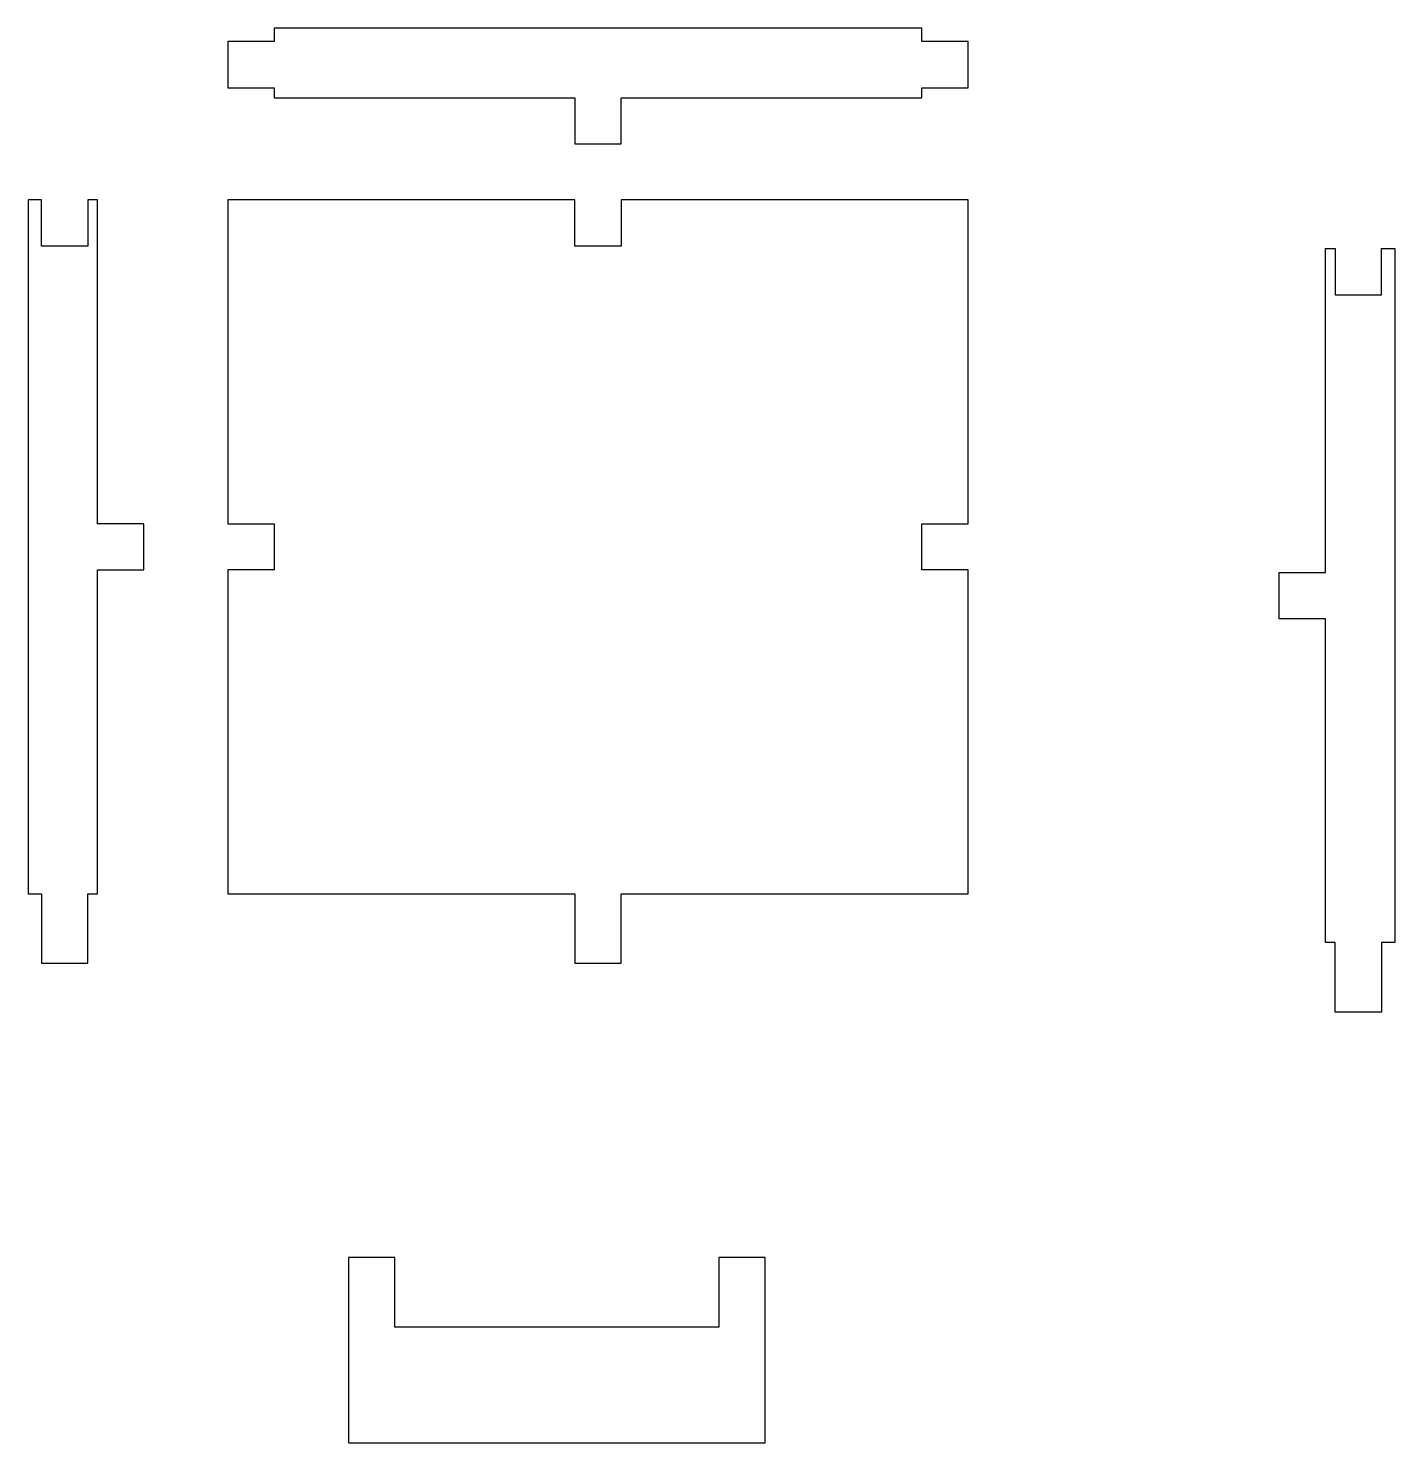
# Model space of a CAD drawing. Header units: millimetres. Extents: x 396 to 514, y -480 to -357.
import ezdxf

# ---------------------------------------------------------------- set-up
doc = ezdxf.new("R2010")
doc.units = ezdxf.units.MM
doc.header["$MEASUREMENT"] = 0
doc.layers.add('Default', color=178, linetype='Continuous', true_color=0x000000)

msp = doc.modelspace()

# ---------------------------------------------------------------- linework, layer by layer
at = {"layer": 'Default'}
for points in [[(417.43, -362.56), (417.43, -363.42), (443.43, -363.42), (443.43, -367.42), (447.43, -367.42), (447.43, -363.42), (473.43, -363.42), (473.43, -362.56), (477.43, -362.56), (477.43, -358.56), (473.43, -358.56), (473.43, -357.42), (417.43, -357.42), (417.43, -358.56), (413.43, -358.56), (413.43, -362.56)], [(443.43, -432.25), (443.43, -438.25), (447.43, -438.25), (447.43, -432.25), (477.43, -432.25), (477.43, -404.25), (473.43, -404.25), (473.43, -400.25), (477.43, -400.25), (477.43, -372.25), (447.43, -372.25), (447.43, -376.25), (443.43, -376.25), (443.43, -372.25), (413.43, -372.25), (413.43, -400.25), (417.43, -400.25), (417.43, -404.25), (413.43, -404.25), (413.43, -432.25)], [(427.87, -469.69), (427.87, -463.69), (423.87, -463.69), (423.87, -479.69), (459.87, -479.69), (459.87, -463.69), (455.87, -463.69), (455.87, -469.69)]]:
    msp.add_lwpolyline(points, close=True, dxfattribs=at)
for points in [[(397.31, -372.25), (396.17, -372.25), (396.17, -432.25), (397.31, -432.25), (397.31, -438.25), (401.31, -438.25), (401.31, -432.25), (402.17, -432.25), (402.17, -404.25), (406.17, -404.25), (406.17, -400.25), (402.17, -400.25), (402.17, -372.25), (401.31, -372.25), (401.31, -376.25), (397.31, -376.25), (397.31, -372.25), (396.17, -372.25)], [(513.17, -376.46), (514.31, -376.46), (514.31, -436.46), (513.17, -436.46), (513.17, -442.46), (509.17, -442.46), (509.17, -436.46), (508.31, -436.46), (508.31, -408.46), (504.31, -408.46), (504.31, -404.46), (508.31, -404.46), (508.31, -376.46), (509.17, -376.46), (509.17, -380.46), (513.17, -380.46), (513.17, -376.46), (514.31, -376.46)]]:
    msp.add_lwpolyline(points, dxfattribs=at)

doc.saveas('drawing.dxf')
